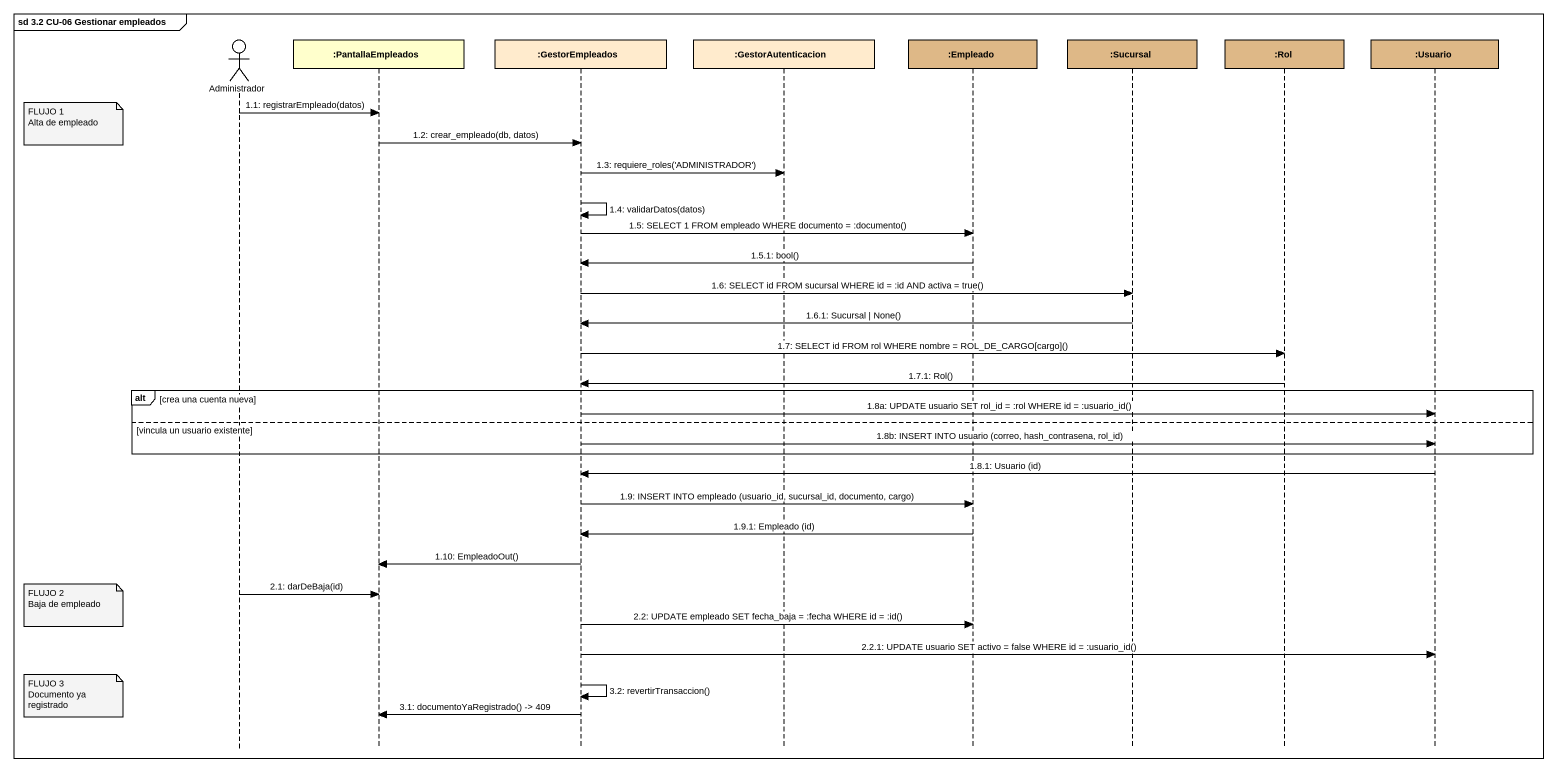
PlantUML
@startuml
mainframe sd 3.2 CU-06 Gestionar empleados
hide footbox
actor Administrador
participant ":PantallaEmpleados" as PantallaEmpleados
participant ":GestorEmpleados" as GestorEmpleados #FFEBCD
participant ":GestorAutenticacion" as GestorAutenticacion #FFEBCD
participant ":Empleado" as Empleado #DEB887
participant ":Sucursal" as Sucursal #DEB887
participant ":Rol" as Rol #DEB887
participant ":Usuario" as Usuario #DEB887

Administrador -> PantallaEmpleados : 1.1: registrarEmpleado(datos)
note left of Administrador
  FLUJO 1
  Alta de empleado
end note
PantallaEmpleados -> GestorEmpleados : 1.2: crear_empleado(db, datos)
GestorEmpleados -> GestorAutenticacion : 1.3: requiere_roles('ADMINISTRADOR')
GestorEmpleados -> GestorEmpleados : 1.4: validarDatos(datos)
GestorEmpleados -> Empleado : 1.5: SELECT 1 FROM empleado WHERE documento = :documento()
Empleado -> GestorEmpleados : 1.5.1: bool()
GestorEmpleados -> Sucursal : 1.6: SELECT id FROM sucursal WHERE id = :id AND activa = true()
Sucursal -> GestorEmpleados : 1.6.1: Sucursal | None()
GestorEmpleados -> Rol : 1.7: SELECT id FROM rol WHERE nombre = ROL_DE_CARGO[cargo]()
Rol -> GestorEmpleados : 1.7.1: Rol()
alt crea una cuenta nueva
  GestorEmpleados -> Usuario : 1.8a: UPDATE usuario SET rol_id = :rol WHERE id = :usuario_id()
else vincula un usuario existente
  GestorEmpleados -> Usuario : 1.8b: INSERT INTO usuario (correo, hash_contrasena, rol_id)
end
Usuario -> GestorEmpleados : 1.8.1: Usuario (id)
GestorEmpleados -> Empleado : 1.9: INSERT INTO empleado (usuario_id, sucursal_id, documento, cargo)
Empleado -> GestorEmpleados : 1.9.1: Empleado (id)
GestorEmpleados -> PantallaEmpleados : 1.10: EmpleadoOut()
Administrador -> PantallaEmpleados : 2.1: darDeBaja(id)
note left of Administrador
  FLUJO 2
  Baja de empleado
end note
GestorEmpleados -> Empleado : 2.2: UPDATE empleado SET fecha_baja = :fecha WHERE id = :id()
GestorEmpleados -> Usuario : 2.2.1: UPDATE usuario SET activo = false WHERE id = :usuario_id()
GestorEmpleados -> GestorEmpleados : 3.2: revertirTransaccion()
note left of Administrador
  FLUJO 3
  Documento ya registrado
end note
GestorEmpleados -> PantallaEmpleados : 3.1: documentoYaRegistrado() -> 409
@enduml
